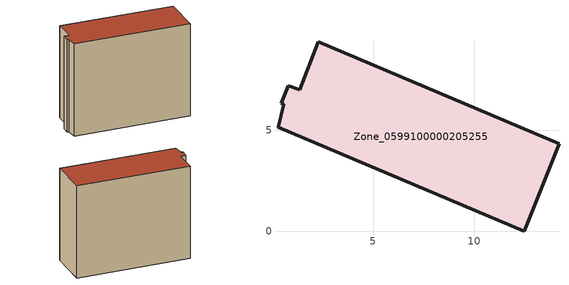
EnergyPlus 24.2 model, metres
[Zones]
Zone_0599100000205255
 floor ground (C_G): 12.48,0 0.28,5.13 0.57,6.29 0.44,6.34 0.78,7.2 1.35,7.01 2.27,9.37 14.21,4.33 z0
 wall outside (C_F): 14.21,4.33 2.27,9.37 1.35,7.01 0.78,7.2 0.44,6.34 0.57,6.29 0.28,5.13 12.48,0 14.21,4.33 z0:10.84
 roof outside (C_R): 0.28,5.13 12.48,0 14.21,4.33 2.27,9.37 1.35,7.01 0.78,7.2 0.44,6.34 0.57,6.29 z10.84
[BUILDING]
Pand.0599100000205255: North Axis=0; Terrain=City; Loads Convergence Tolerance Value=0.04; Temperature Convergence Tolerance Value=0.4; Solar Distribution=FullExterior; Maximum Number of Warmup Days=25; Minimum Number of Warmup Days=1
[Site:Location]
Rotterdam.The.Hague.AP_ZH_NLD Design_Conditions: Latitude=51.96; Longitude=4.45; Time Zone=1; Elevation=-4.5
[SITE:GROUNDTEMPERATURE:BUILDINGSURFACE]
18, 18, 18, 18, 18, 18, 18, 18, 18, 18, 18, 18
[MATERIAL] Thermal Absorptance=0.9; Solar Absorptance=0.7; Visible Absorptance=0.7
Name | Roughness | Thickness | Conductivity | Density | Specific Heat
G.TI.1946 | MediumSmooth | 0.15 | 1 | 540 | 1210
F.TI.1946 | Rough | 0.3 | 0.857143 | 1920 | 840
R.TI.1946 | MediumRough | 0.2 | 0.1 | 1500 | 1000
[CONSTRUCTION]
C_G: G.TI.1946
C_F: F.TI.1946
C_R: R.TI.1946
[ZONE]
Zone_0599100000205255: Type=1; Multiplier=1; Ceiling Height=Autocalculate; Volume=Autocalculate; Floor Area=autocalculate; Part of Total Floor Area=Yes
[ZONEINFILTRATION:DESIGNFLOWRATE]
Infil_Zone_0599100000205255: Zone or ZoneList or Space or SpaceList=Zone_0599100000205255; Schedule=AlwaysOn; Design Flow Rate Calculation Method=Flow/Area; Flow Rate per Floor Area=0.003; Constant Term Coefficient=1; Temperature Term Coefficient=0; Velocity Term Coefficient=0; Velocity Squared Term Coefficient=0
[HVACTEMPLATE:ZONE:IDEALLOADSAIRSYSTEM]
Zone_0599100000205255: Maximum Heating Supply Air Temperature=50; Minimum Cooling Supply Air Temperature=13; Maximum Heating Supply Air Humidity Ratio=0.0156; Minimum Cooling Supply Air Humidity Ratio=0.0077; Heating Limit=NoLimit; Cooling Limit=NoLimit; Dehumidification Control Type=ConstantSensibleHeatRatio; Cooling Sensible Heat Ratio=0.7; Dehumidification Setpoint=60; Humidification Control Type=None; Humidification Setpoint=30; Outdoor Air Method=None; Outdoor Air Flow Rate per Person=0.00944; Outdoor Air Flow Rate per Zone Floor Area=0; Outdoor Air Flow Rate per Zone=0; Demand Controlled Ventilation Type=None; Outdoor Air Economizer Type=NoEconomizer; Heat Recovery Type=None; Sensible Heat Recovery Effectiveness=0.7; Latent Heat Recovery Effectiveness=0.65
[ZONECONTROL:THERMOSTAT]
ThermostatControl_Zone_0599100000205255: Zone or ZoneList=Zone_0599100000205255; Control Type Schedule=DualSetpointControlType; Control 1=Thermostat_Zone_0599100000205255; Temperature Difference Between Cutout And Setpoint=0
[THERMOSTATSETPOINT:DUALSETPOINT]
Thermostat_Zone_0599100000205255: Heating Setpoint Temperature Schedule=HeatingSetpoint_Zone_0599100000205255; Cooling Setpoint Temperature Schedule=CoolingSetpoint_Zone_0599100000205255
[SCHEDULE:COMPACT]
HeatingSetpoint_Zone_0599100000205255: Through: 12/31, For: AllDays, Until: 24:00, 21
CoolingSetpoint_Zone_0599100000205255: Through: 12/31, For: AllDays, Until: 24:00, 24
DualSetpointControlType: Through: 12/31, For: AllDays, Until: 24:00, 4
AlwaysOn: Through: 12/31, For: AllDays, Until: 24:00, 1
